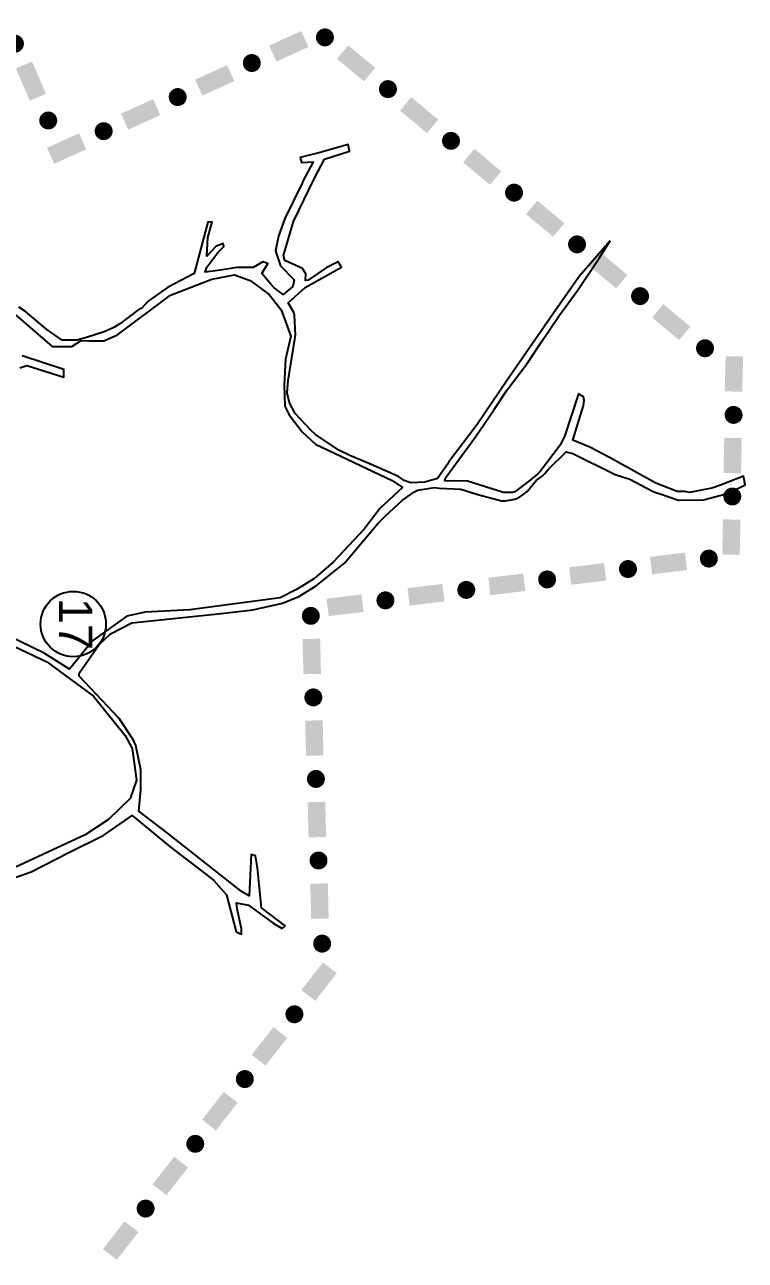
# Model space of a CAD drawing. Extents: x 615698 to 626331, y 7504748 to 7519310.
# Drawn here: x 622439 to 623942, y 7512001 to 7514575 of the extents above; entities that cross this region are included whole.
import ezdxf
from ezdxf.enums import TextEntityAlignment as Align

# ---------------------------------------------------------------- set-up
doc = ezdxf.new("R2010")
doc.units = 0
doc.header["$LTSCALE"] = 170
doc.header["$MEASUREMENT"] = 0
for name, color, linetype in [('LIMITE-PROJETO', 1, 'CONTINUOUS'), ('RUA', 7, 'CONTINUOUS'), ('TEXTO2', 5, 'CONTINUOUS')]:
    doc.layers.add(name, color=color, linetype=linetype)
doc.styles.get("Standard").update_dxf_attribs({"font": 'ARIAL.TTF'})

# ---------------------------------------------------------------- blocks, each defined once
blk = doc.blocks.new('R')
at = {"layer": 'LIMITE-PROJETO', "const_width": 18.7}
blk.add_lwpolyline([(-75.2, 0.3, 1), (-93.9, 0.4, 1)], format="xyb", close=True, dxfattribs=at)
at = {"layer": 'LIMITE-PROJETO'}
blk.add_solid([(36.9, 17.7), (36.6, -18.8), (-36.4, 18.3), (-36.6, -18.3)], dxfattribs=at)

msp = doc.modelspace()

# ---------------------------------------------------------------- linework, layer by layer
at = {"layer": 'LIMITE-PROJETO', "const_width": 18.7}
for points in [[(622497, 7514379.4, 1), (622479.9, 7514371.7, 1)], [(623857.8, 7513891.6, 1), (623858.2, 7513910.3, 1)], [(623053.9, 7512653.1, 1), (623065.4, 7512667.9, 1)]]:
    msp.add_lwpolyline(points, format="xyb", close=True, dxfattribs=at)
at = {"layer": 'LIMITE-PROJETO'}
for points in [[(622552.7, 7514348.8), (622567.7, 7514315.5), (622485.8, 7514318.6), (622500.9, 7514285.3)], [(623935.7, 7513810.4), (623899.2, 7513811.2), (623937.4, 7513883.7), (623900.9, 7513884.5)], [(623045.2, 7512541.2), (623016.3, 7512563.6), (623090.2, 7512599), (623061.4, 7512621.5)]]:
    msp.add_solid(points, dxfattribs=at)
at = {"layer": 'RUA', "linetype": 'CONTINUOUS'}
for points in [[(623660.3, 7514124.8), (623595.3, 7514050.7), (623536, 7513965.3), (623443.8, 7513832.5), (623382.8, 7513742.4), (623323.5, 7513664.6), (623321.9, 7513660), (623300, 7513629.5), (623273.8, 7513622.1), (623244.6, 7513620.9), (623238.4, 7513622.5), (623230.8, 7513625.7), (623218.6, 7513633.5), (623161.9, 7513658.7), (623117.6, 7513677.7), (623094.6, 7513688.7), (623045.7, 7513721.5), (623036.6, 7513729.3), (623003.2, 7513765), (622991.6, 7513787.4), (622986.7, 7513807.3), (622988.9, 7513833.5), (623004.1, 7513928.2), (623002.3, 7513969.6), (623000.9, 7513975.8), (622988.8, 7513995.9), (623024.5, 7514027.8), (623100.3, 7514070), (623092.8, 7514080.9), (623068, 7514068.8), (623030.8, 7514043.1), (623025.2, 7514042), (623025.4, 7514056.1), (623018.4, 7514067.1), (622982.1, 7514083.6), (622979.1, 7514094.4), (622999.9, 7514164.9), (623043.9, 7514255.2), (623064.4, 7514295), (623116.8, 7514311.3), (623113.9, 7514325.2), (623055.3, 7514308.9), (623013.6, 7514298.6), (623013.6, 7514298.6), (623016.6, 7514287.8), (623041.2, 7514289.1), (623019.3, 7514249.3), (623017.7, 7514244.7), (622981.5, 7514171.3), (622968.8, 7514134.5), (622962.3, 7514103.8), (622972.7, 7514073), (623001.6, 7514043.4), (622998.4, 7514029.6), (622978.2, 7514012.9), (622959.9, 7514027), (622952.3, 7514034.7), (622934.1, 7514056.5), (622946.6, 7514077.9), (622935.9, 7514081.1), (622915.8, 7514069), (622881.9, 7514069.4), (622848, 7514063.6), (622815.7, 7514059.3), (622818.9, 7514070), (622842.3, 7514100.5), (622854.7, 7514112.7), (622853.3, 7514118.9), (622837.8, 7514112.9), (622819.1, 7514093.1), (622821, 7514131.4), (622830.3, 7514163.4), (622821.3, 7514163.5), (622792.6, 7514056.5), (622736.9, 7514027.9), (622696.6, 7513999.1), (622682.6, 7513983.9), (622678, 7513982.4), (622637.6, 7513952.1), (622625.3, 7513944.5), (622605.2, 7513935.5), (622568.1, 7513923.6), (622548.1, 7513917.7), (622517.3, 7513918), (622485.3, 7513939.9), (622441.1, 7513977.3), (622427.3, 7513986.7)], [(622397.3, 7512790.5), (622452.8, 7512809.9), (622531.7, 7512850.5), (622604.4, 7512886.6), (622663.3, 7512927.5), (622742.6, 7512862), (622826.4, 7512798.1), (622834.1, 7512791.8), (622859.9, 7512762.3), (622880.6, 7512685.2), (622891.3, 7512680.5), (622891.4, 7512691.2), (622882.6, 7512732.9), (622881.2, 7512745.2), (622905.8, 7512740.3), (622957.7, 7512702.8), (622976, 7512691.8), (622982.2, 7512697.9), (622933.4, 7512735.4), (622925.1, 7512818.5), (622920.8, 7512843.2), (622911.6, 7512846.3), (622907.5, 7512760.3), (622890.7, 7512769.7), (622736.7, 7512891.3), (622677.2, 7512936.6), (622677.2, 7512936.6), (622681.4, 7512980.8), (622681.3, 7513022.7), (622671.1, 7513073.5), (622666.6, 7513084.3), (622636.3, 7513129.3), (622552.7, 7513217.9), (622552.7, 7513224), (622594.9, 7513283.5), (622618.2, 7513306.3), (622663.1, 7513328.9), (622848.9, 7513348.1), (622915.1, 7513356.3), (622977.3, 7513370.1), (623011.3, 7513383.5), (623046.9, 7513406.2), (623105.9, 7513453.2), (623176, 7513535.5), (623190, 7513550.7), (623227.3, 7513584.2), (623250.5, 7513600.8), (623258.3, 7513605.4), (623293.7, 7513611.1), (623304.4, 7513609.5), (623349, 7513607.4), (623384.3, 7513596.3), (623433.3, 7513583.4), (623441, 7513583.4), (623461.1, 7513586.2), (623468.8, 7513589.2), (623478.1, 7513595.3), (623487.4, 7513602.8), (623506.1, 7513625.7), (623510.7, 7513628.7), (623518.5, 7513634.8), (623523.2, 7513639.4), (623530.9, 7513648.5), (623568.3, 7513685), (623582.1, 7513681.8), (623670.8, 7513637.7), (623701.4, 7513628.2), (623748.8, 7513603), (623756.5, 7513599.9), (623762.6, 7513598.3), (623802.5, 7513584.3), (623854.8, 7513585), (623899.5, 7513596.8), (623910.3, 7513601.3), (623942, 7513616.7), (623938.4, 7513634.7), (623890.1, 7513615.4), (623871.9, 7513609.4), (623850.4, 7513605), (623825.7, 7513600.7), (623816.5, 7513602.3), (623799.6, 7513602.5), (623755.2, 7513619.9), (623658.9, 7513673.2), (623617.6, 7513695.2), (623582.4, 7513709.5), (623604.7, 7513781.5), (623606.3, 7513792.2), (623604.9, 7513800), (623594.2, 7513806.2), (623565.6, 7513718.9), (623556.1, 7513699), (623514, 7513644.1), (623509.3, 7513639.5), (623490.7, 7513624.3), (623461.2, 7513601.6), (623456.6, 7513600.1), (623438.1, 7513600.3), (623363, 7513624.2), (623315.4, 7513624.7), (623317, 7513630.9), (623379.4, 7513716.3), (623416.9, 7513771.3), (623445.1, 7513814), (623487.2, 7513868.9), (623518.5, 7513916.2), (623554.5, 7513969.7), (623591.9, 7514021.6), (623637.3, 7514088.7), (623660.3, 7514124.8)], [(622389.9, 7513997.2), (622496.9, 7513904.8), (622515.9, 7513904.6), (622538, 7513904.3), (622557.1, 7513916.8), (622572.9, 7513916.6), (622604.5, 7513916.3), (622633.1, 7513928.6), (622743.1, 7514011.6), (622829.8, 7514045.2), (622876.9, 7514053.6), (622909.3, 7514042.4), (622948.9, 7514012.7), (622973.9, 7513981.2), (622994.1, 7513926.4), (622982.9, 7513878.3), (622980.7, 7513824.5), (622982.1, 7513780), (622990.8, 7513762.1), (623018.3, 7513726.9), (623045.9, 7513701.3), (623205.9, 7513625.6), (623227.2, 7513611.1), (623180.4, 7513567.6), (623147.2, 7513524.3), (623082.6, 7513455.3), (623042.5, 7513420.5), (623007.4, 7513399.2), (622972.4, 7513380.7), (622783.4, 7513356), (622690.9, 7513351.3), (622652.3, 7513342.5), (622581.6, 7513291.9), (622532.7, 7513232.2), (622480.2, 7513265.6), (622379.5, 7513314.5)], [(622429, 7513860.5), (622443.9, 7513865.3), (622521.1, 7513841), (622521.3, 7513856.8), (622433.9, 7513885)], [(622362.9, 7513305), (622485.5, 7513247.9), (622582.9, 7513175.9), (622648.6, 7513094.1), (622663.3, 7513066.8), (622672.3, 7513001.2), (622659.1, 7512962.9), (622614, 7512918.8), (622565.7, 7512887.4), (622369.1, 7512796.2)]]:
    msp.add_lwpolyline(points, dxfattribs=at)
at = {"layer": 'TEXTO2'}
msp.add_circle((622540.7, 7513326.3), 68.2, dxfattribs=at)

# ---------------------------------------------------------------- block references
at = {"layer": 'LIMITE-PROJETO'}
for p, rotation in [((622452.6, 7514457.9), 293.6229040537892), ((622989.9, 7514530.3), 24.69632346660189), ((623130.6, 7514494.8), 320.63025583439), ((622835.4, 7514459.3), 24.69632346660189), ((623262, 7514387), 320.63025583439), ((622681, 7514388.3), 24.69632346660189), ((623393.5, 7514279.2), 320.63025583439), ((623524.9, 7514171.3), 320.63025583439), ((623656.3, 7514063.5), 320.63025583439), ((623787.7, 7513955.7), 320.63025583439), ((623915.9, 7513677.6), 269.0836575099844), ((623913.2, 7513507.6), 269.0836575099844), ((623782.1, 7513452.3), 187.3644183876324), ((623613.5, 7513430.5), 187.3644183876324), ((623444.9, 7513408.8), 187.3644183876324), ((623276.3, 7513387), 187.3644183876324), ((623107.7, 7513365.2), 187.3644183876324), ((623038.3, 7513258.9), 271.8146059784752), ((623043.6, 7513089), 271.8146059784752), ((623049, 7512919.1), 271.8146059784752), ((623054.4, 7512749.2), 271.8146059784752), ((622950.1, 7512446.4), 232.5268484575031), ((622846.7, 7512311.4), 232.5268484575031), ((622743.3, 7512176.5), 232.5268484575031), ((622639.8, 7512041.6), 232.5268484575031)]:
    msp.add_blockref('R', p, dxfattribs=dict(at, rotation=rotation))

# ---------------------------------------------------------------- texts
at = {"layer": 'TEXTO2'}
msp.add_text('17', height=70, rotation=270, dxfattribs=at).set_placement((622510.7, 7513326.6), align=Align.CENTER)

doc.saveas('drawing.dxf')
